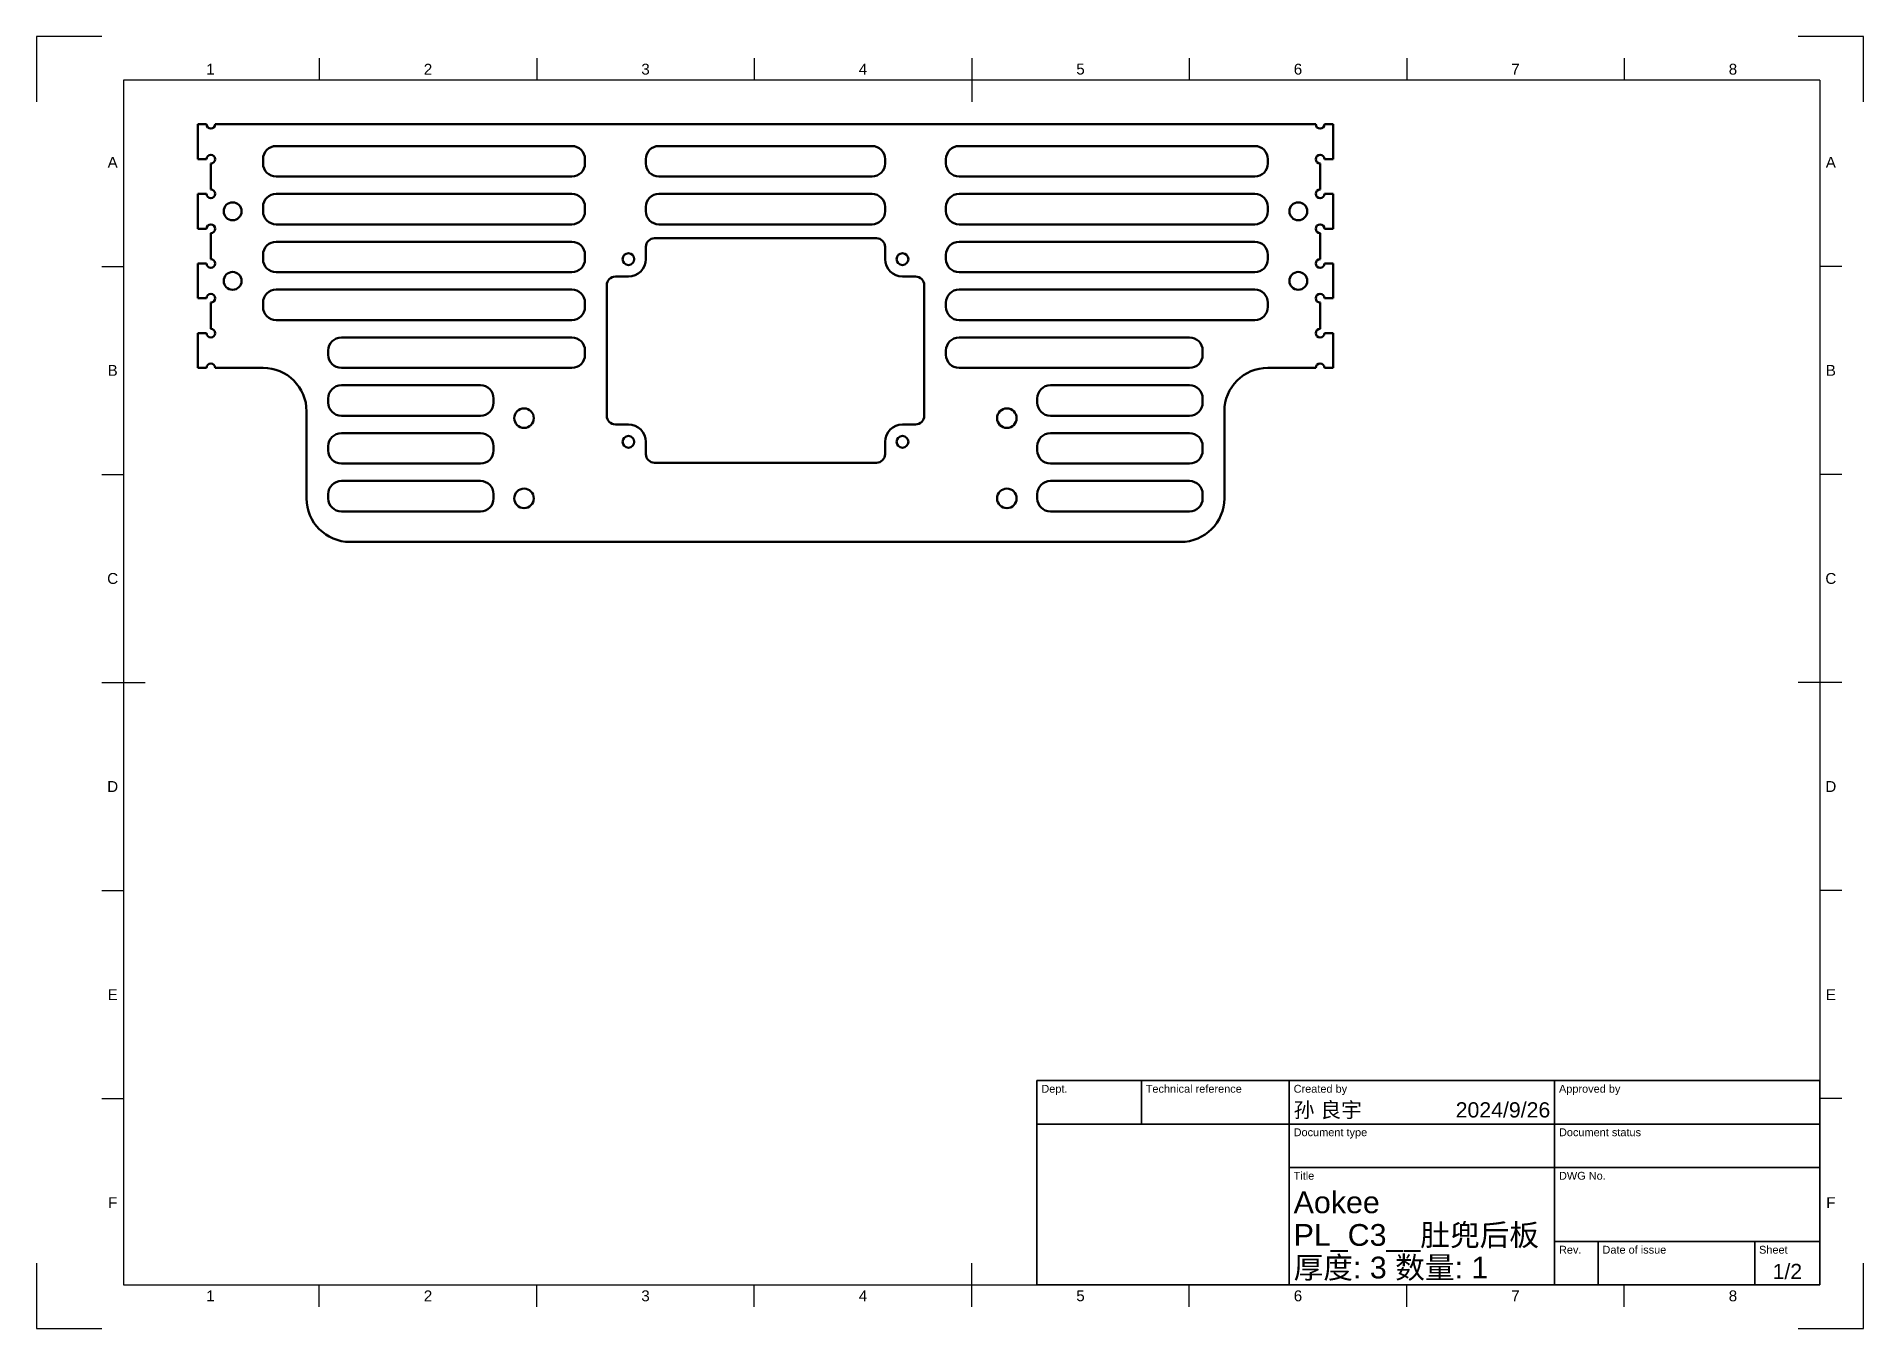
# Model space of a CAD drawing. Header units: millimetres. Extents: x 0 to 420, y 0 to 297.
import ezdxf
from ezdxf.enums import TextEntityAlignment as Align

# ---------------------------------------------------------------- set-up
doc = ezdxf.new("R2010")
doc.units = ezdxf.units.MM
doc.header["$LTSCALE"] = 0.75
for name, color, linetype, lineweight in [('BORDER', 7, 'Continuous', 25), ('TITLEBLOCK', 7, 'Continuous', 35), ('Visible', 7, 'Continuous', 50)]:
    doc.layers.add(name, color=color, linetype=linetype, lineweight=lineweight)
doc.styles.add('FusionTitle', font='arial.ttf')

# ---------------------------------------------------------------- blocks, each defined once
blk = doc.blocks.new('ISO_A3_SHEET')
at = {"layer": 'BORDER'}
for p, q in [((65, 292), (65, 287)), ((115, 292), (115, 287)), ((165, 292), (165, 287)), ((215, 292), (215, 282)), ((265, 292), (265, 287)), ((315, 292), (315, 287)), ((365, 292), (365, 287)), ((410, 287), (20, 287)), ((20, 287), (20, 10)), ((410, 287), (410, 10)), ((15, 244.16666), (20, 244.16666)), ((415, 244.16666), (410, 244.16666)), ((15, 196.33333), (20, 196.33333)), ((415, 196.33333), (410, 196.33333)), ((15, 148.5), (25, 148.5)), ((415, 148.5), (405, 148.5)), ((15, 100.66667), (20, 100.66667)), ((415, 100.66667), (410, 100.66667)), ((15, 52.83334), (20, 52.83334)), ((415, 52.83334), (410, 52.83334)), ((215, 5), (215, 15)), ((20, 10), (410, 10)), ((65, 5), (65, 10)), ((115, 5), (115, 10)), ((165, 5), (165, 10)), ((265, 5), (265, 10)), ((315, 5), (315, 10)), ((365, 5), (365, 10))]:
    blk.add_line(p, q, dxfattribs=at)
at = {"layer": 'Defpoints'}
for p, q in [((15, 297), (0, 297)), ((0, 297), (0, 282)), ((420, 297), (405, 297)), ((420, 282), (420, 297)), ((0, 15), (0, 0)), ((420, 0), (420, 15)), ((0, 0), (15, 0)), ((405, 0), (420, 0))]:
    blk.add_line(p, q, dxfattribs=at)
at = {"layer": 'BORDER', "style": 'FusionTitle'}
for s, p in [('1', (40, 289.5)), ('2', (90, 289.5)), ('3', (140, 289.5)), ('4', (190, 289.5)), ('5', (240, 289.5)), ('6', (290, 289.5)), ('7', (340, 289.5)), ('8', (390, 289.5)), ('A', (17.5, 268.08333)), ('A', (412.5, 268.08333)), ('B', (17.5, 220.25)), ('B', (412.5, 220.25)), ('C', (17.5, 172.41667)), ('C', (412.5, 172.41667)), ('D', (17.5, 124.58334)), ('D', (412.5, 124.58334)), ('E', (17.5, 76.75001)), ('E', (412.5, 76.75001)), ('F', (17.5, 28.91668)), ('F', (412.5, 28.91668)), ('1', (40, 7.5)), ('2', (90, 7.5)), ('3', (140, 7.5)), ('4', (190, 7.5)), ('5', (240, 7.5)), ('6', (290, 7.5)), ('7', (340, 7.5)), ('8', (390, 7.5))]:
    blk.add_text(s, height=2.5, dxfattribs=at).set_placement(p, align=Align.MIDDLE)
blk = doc.blocks.new('ISO_TITLEBLOCK')
at = {"layer": 'TITLEBLOCK'}
for p, q in [((0, 47), (-180, 47)), ((-180, 47), (-180, 0)), ((-156, 37), (-156, 47)), ((-122, 0), (-122, 47)), ((-61, 0), (-61, 47)), ((0, 0), (0, 47)), ((-180, 37), (0, 37)), ((-122, 27), (0, 27)), ((-61, 10), (0, 10)), ((-51, 0), (-51, 10)), ((-15, 0), (-15, 10)), ((-180, 0), (0, 0))]:
    blk.add_line(p, q, dxfattribs=at)
at = {"layer": 'TITLEBLOCK', "style": 'FusionTitle'}
for s, p in [('Dept.', (-179, 46)), ('Technical reference', (-155, 46)), ('Created by', (-121, 46)), ('Approved by', (-60, 46)), ('Document type', (-121, 36)), ('Document status', (-60, 36)), ('Title', (-121, 26)), ('DWG No.', (-60, 26)), ('Rev.', (-60, 9)), ('Date of issue', (-50, 9)), ('Sheet', (-14, 9))]:
    blk.add_text(s, height=1.8, dxfattribs=at).set_placement(p, align=Align.TOP_LEFT)
for tag, height, p in [('DEPT', 3.5, (-179, 42)), ('TECHNICAL_REFERENCE', 3.5, (-155, 42)), ('CREATED_BY', 3.5, (-121, 42)), ('APPROVED_BY', 3.5, (-60, 42)), ('DOCUMENT_TYPE', 3.5, (-121, 32)), ('DOCUMENT_STATUS', 3.5, (-60, 32)), ('TITLE_1', 5, (-121, 21.5)), ('TITLE_2', 5, (-121, 14)), ('TITLE_3', 5, (-121, 6.5)), ('DATE_OF_ISSUE', 3.5, (-50, 5))]:
    blk.add_attdef(tag, text='', height=height, dxfattribs=at).set_placement(p, align=Align.TOP_LEFT)
for tag, p in [('CREATED_DATE', (-62, 42)), ('APPROVED_DATE', (-0.99, 42))]:
    blk.add_attdef(tag, text='', height=3.5, dxfattribs=at).set_placement(p, align=Align.TOP_RIGHT)
for tag, height, p in [('DRAWING_NUMBER', 5, (-30.5, 19.75)), ('REV', 3.5, (-56, 4.85)), ('SHEET', 3.5, (-7.5, 4.85))]:
    blk.add_attdef(tag, text='', height=height, dxfattribs=at).set_placement(p, align=Align.TOP_CENTER)

msp = doc.modelspace()

# ---------------------------------------------------------------- linework, layer by layer
at = {"layer": 'Visible', "extrusion": (-3e-16, -0.587785, -0.809017)}
for p, q in [((39.075448, 276.823774), (37.075448, 276.823774)), ((37.075448, 276.823774), (37.075448, 268.823774)), ((294.075448, 276.823774), (41.075448, 276.823774)), ((298.075448, 276.823774), (296.075448, 276.823774)), ((298.075448, 268.823774), (298.075448, 276.823774)), ((37.075448, 268.823774), (39.075448, 268.823774)), ((52.075448, 267.823774), (52.075448, 268.823774)), ((55.075448, 271.823774), (123.075448, 271.823774)), ((126.075448, 268.823774), (126.075448, 267.823774)), ((140.075448, 267.823774), (140.075448, 268.823774)), ((143.075448, 271.823774), (192.075448, 271.823774)), ((195.075448, 268.823774), (195.075448, 267.823774)), ((209.075448, 267.823774), (209.075448, 268.823774)), ((212.075448, 271.823774), (280.075448, 271.823774)), ((283.075448, 268.823774), (283.075448, 267.823774)), ((296.075448, 268.823774), (298.075448, 268.823774)), ((40.075448, 267.823774), (40.075448, 261.823774)), ((123.075448, 264.823774), (55.075448, 264.823774)), ((192.075448, 264.823774), (143.075448, 264.823774)), ((280.075448, 264.823774), (212.075448, 264.823774)), ((295.075448, 261.823774), (295.075448, 267.823774)), ((39.075448, 260.823774), (37.075448, 260.823774)), ((37.075448, 260.823774), (37.075448, 252.823774)), ((55.075448, 260.823774), (123.075448, 260.823774)), ((143.075448, 260.823774), (192.075448, 260.823774)), ((212.075448, 260.823774), (280.075448, 260.823774)), ((298.075448, 260.823774), (296.075448, 260.823774)), ((298.075448, 252.823774), (298.075448, 260.823774)), ((52.075448, 256.823774), (52.075448, 257.823774)), ((126.075448, 257.823774), (126.075448, 256.823774)), ((140.075448, 256.823774), (140.075448, 257.823774)), ((195.075448, 257.823774), (195.075448, 256.823774)), ((209.075448, 256.823774), (209.075448, 257.823774)), ((283.075448, 257.823774), (283.075448, 256.823774)), ((37.075448, 252.823774), (39.075448, 252.823774)), ((123.075448, 253.823774), (55.075448, 253.823774)), ((192.075448, 253.823774), (143.075448, 253.823774)), ((280.075448, 253.823774), (212.075448, 253.823774)), ((296.075448, 252.823774), (298.075448, 252.823774)), ((40.075448, 251.823774), (40.075448, 245.823774)), ((55.075448, 249.823774), (123.075448, 249.823774)), ((140.075448, 245.823774), (140.075448, 248.623774)), ((142.075448, 250.623774), (193.075448, 250.623774)), ((195.075448, 248.623774), (195.075448, 245.823774)), ((212.075448, 249.823774), (280.075448, 249.823774)), ((295.075448, 245.823774), (295.075448, 251.823774)), ((39.075448, 244.823774), (37.075448, 244.823774)), ((37.075448, 244.823774), (37.075448, 236.823774)), ((52.075448, 245.823774), (52.075448, 246.823774)), ((126.075448, 246.823774), (126.075448, 245.823774)), ((209.075448, 245.823774), (209.075448, 246.823774)), ((283.075448, 246.823774), (283.075448, 245.823774)), ((298.075448, 244.823774), (296.075448, 244.823774)), ((298.075448, 236.823774), (298.075448, 244.823774)), ((123.075448, 242.823774), (55.075448, 242.823774)), ((131.075448, 209.823774), (131.075448, 239.823774)), ((133.075448, 241.823774), (136.075448, 241.823774)), ((199.075448, 241.823774), (202.075448, 241.823774)), ((204.075448, 239.823774), (204.075448, 209.823774)), ((280.075448, 242.823774), (212.075448, 242.823774)), ((37.075448, 236.823774), (39.075448, 236.823774)), ((40.075448, 235.823774), (40.075448, 229.823774)), ((52.075448, 234.823774), (52.075448, 235.823774)), ((55.075448, 238.823774), (123.075448, 238.823774)), ((126.075448, 235.823774), (126.075448, 234.823774)), ((209.075448, 234.823774), (209.075448, 235.823774)), ((212.075448, 238.823774), (280.075448, 238.823774)), ((283.075448, 235.823774), (283.075448, 234.823774)), ((295.075448, 229.823774), (295.075448, 235.823774)), ((296.075448, 236.823774), (298.075448, 236.823774)), ((123.075448, 231.823774), (55.075448, 231.823774)), ((280.075448, 231.823774), (212.075448, 231.823774)), ((39.075448, 228.823774), (37.075448, 228.823774)), ((37.075448, 228.823774), (37.075448, 220.823774)), ((70.075448, 227.823774), (123.075448, 227.823774)), ((212.075448, 227.823774), (265.075448, 227.823774)), ((298.075448, 228.823774), (296.075448, 228.823774)), ((298.075448, 220.823774), (298.075448, 228.823774)), ((67.075448, 223.823774), (67.075448, 224.823774)), ((126.075448, 224.823774), (126.075448, 223.823774)), ((209.075448, 223.823774), (209.075448, 224.823774)), ((268.075448, 224.823774), (268.075448, 223.823774)), ((37.075448, 220.823774), (39.075448, 220.823774)), ((41.075448, 220.823774), (52.075448, 220.823774)), ((123.075448, 220.823774), (70.075448, 220.823774)), ((265.075448, 220.823774), (212.075448, 220.823774)), ((283.075448, 220.823774), (294.075448, 220.823774)), ((296.075448, 220.823774), (298.075448, 220.823774)), ((70.075448, 216.823774), (102.075448, 216.823774)), ((233.075448, 216.823774), (265.075448, 216.823774)), ((62.075448, 210.823774), (62.075448, 190.823774)), ((67.075448, 212.823774), (67.075448, 213.823774)), ((105.075448, 213.823774), (105.075448, 212.823774)), ((230.075448, 212.823774), (230.075448, 213.823774)), ((268.075448, 213.823774), (268.075448, 212.823774)), ((273.075448, 190.823774), (273.075448, 210.823774)), ((102.075448, 209.823774), (70.075448, 209.823774)), ((70.075448, 205.823774), (102.075448, 205.823774)), ((136.075448, 207.823774), (133.075448, 207.823774)), ((202.075448, 207.823774), (199.075448, 207.823774)), ((265.075448, 209.823774), (233.075448, 209.823774)), ((233.075448, 205.823774), (265.075448, 205.823774)), ((67.075448, 201.823774), (67.075448, 202.823774)), ((105.075448, 202.823774), (105.075448, 201.823774)), ((140.075448, 201.023774), (140.075448, 203.823774)), ((195.075448, 203.823774), (195.075448, 201.023774)), ((230.075448, 201.823774), (230.075448, 202.823774)), ((268.075448, 202.823774), (268.075448, 201.823774)), ((102.075448, 198.823774), (70.075448, 198.823774)), ((193.075448, 199.023774), (142.075448, 199.023774)), ((265.075448, 198.823774), (233.075448, 198.823774)), ((70.075448, 194.823774), (102.075448, 194.823774)), ((233.075448, 194.823774), (265.075448, 194.823774)), ((67.075448, 190.823774), (67.075448, 191.823774)), ((105.075448, 191.823774), (105.075448, 190.823774)), ((230.075448, 190.823774), (230.075448, 191.823774)), ((268.075448, 191.823774), (268.075448, 190.823774)), ((102.075448, 187.823774), (70.075448, 187.823774)), ((265.075448, 187.823774), (233.075448, 187.823774)), ((72.075448, 180.823774), (263.075448, 180.823774))]:
    msp.add_line(p, q, dxfattribs=at)
at = {"layer": 'Visible', "extrusion": (5.3e-15, 1e-16, -1)}
msp.add_circle((-45.075448, 256.823773), 2.05, dxfattribs=at)
at = {"layer": 'Visible', "extrusion": (5.3e-15, 0, -1)}
for centre, radius in [((-290.075448, 256.823773), 2.05), ((-136.075448, 245.823774), 1.35), ((-199.075448, 245.823774), 1.35), ((-45.075448, 240.823773), 2.05), ((-290.075448, 240.823773), 2.05), ((-112.075448, 209.273156), 2.25), ((-223.075448, 209.273156), 2.25), ((-136.075448, 203.823774), 1.35), ((-199.075448, 203.823774), 1.35), ((-112.075448, 190.823774), 2.25), ((-223.075448, 190.823774), 2.25)]:
    msp.add_circle(centre, radius, dxfattribs=at)
at = {"layer": 'Visible', "extrusion": (5.3e-15, -1e-16, -1)}
for centre, radius, start, end in [((-40.075448, 276.823774), 1, 180, 0), ((-40.075448, 268.823774), 1, 0, 270), ((-40.075448, 260.823774), 1, 90, 0), ((-40.075448, 252.823774), 1, 0, 270), ((-40.075448, 244.823774), 1, 90, 0), ((-40.075448, 236.823774), 1, 0, 270), ((-40.075448, 228.823774), 1, 90, 0), ((-40.075448, 220.823774), 1, 0, 180), ((-263.075448, 190.823774), 10, 180, 270)]:
    msp.add_arc(centre, radius, start, end, dxfattribs=at)
at = {"layer": 'Visible', "extrusion": (5.3e-15, 0, -1)}
for centre, radius, start, end in [((-295.075448, 276.823774), 1, 180, 0), ((-295.075448, 268.823774), 1, 270, 180), ((-295.075448, 260.823774), 1, 180, 90), ((-295.075448, 252.823774), 1, 270, 180), ((-295.075448, 244.823774), 1, 180, 90), ((-295.075448, 236.823774), 1, 270, 180), ((-295.075448, 228.823774), 1, 180, 90), ((-295.075448, 220.823774), 1, 0, 180), ((-72.075448, 190.823774), 10, 270, 0)]:
    msp.add_arc(centre, radius, start, end, dxfattribs=at)
at = {"layer": 'Visible'}
for centre, radius, start, end in [((55.075448, 268.823774), 3, 90, 180), ((123.075448, 268.823774), 3, 0, 90), ((143.075448, 268.823774), 3, 90, 180), ((192.075448, 268.823774), 3, 0, 90), ((212.075448, 268.823774), 3, 90, 180), ((280.075448, 268.823774), 3, 0, 90), ((55.075448, 267.823774), 3, 180, 270), ((123.075448, 267.823774), 3, 270, 0), ((143.075448, 267.823774), 3, 180, 270), ((192.075448, 267.823774), 3, 270, 0), ((212.075448, 267.823774), 3, 180, 270), ((280.075448, 267.823774), 3, 270, 0), ((55.075448, 257.823774), 3, 90, 180), ((123.075448, 257.823774), 3, 0, 90), ((143.075448, 257.823774), 3, 90, 180), ((192.075448, 257.823774), 3, 0, 90), ((212.075448, 257.823774), 3, 90, 180), ((280.075448, 257.823774), 3, 0, 90), ((55.075448, 256.823774), 3, 180, 270), ((123.075448, 256.823774), 3, 270, 0), ((143.075448, 256.823774), 3, 180, 270), ((192.075448, 256.823774), 3, 270, 0), ((212.075448, 256.823774), 3, 180, 270), ((280.075448, 256.823774), 3, 270, 0), ((55.075448, 246.823774), 3, 90, 180), ((123.075448, 246.823774), 3, 0, 90), ((142.075448, 248.623774), 2, 90, 180), ((193.075448, 248.623774), 2, 0, 90), ((212.075448, 246.823774), 3, 90, 180), ((280.075448, 246.823774), 3, 0, 90), ((55.075448, 245.823774), 3, 180, 270), ((123.075448, 245.823774), 3, 270, 0), ((136.075448, 245.823774), 4, 270, 0), ((199.075448, 245.823774), 4, 180, 270), ((212.075448, 245.823774), 3, 180, 270), ((280.075448, 245.823774), 3, 270, 0), ((133.075448, 239.823774), 2, 90, 180), ((202.075448, 239.823774), 2, 0, 90), ((55.075448, 235.823774), 3, 90, 180), ((123.075448, 235.823774), 3, 0, 90), ((212.075448, 235.823774), 3, 90, 180), ((280.075448, 235.823774), 3, 0, 90), ((55.075448, 234.823774), 3, 180, 270), ((123.075448, 234.823774), 3, 270, 0), ((212.075448, 234.823774), 3, 180, 270), ((280.075448, 234.823774), 3, 270, 0), ((70.075448, 224.823774), 3, 90, 180), ((123.075448, 224.823774), 3, 0, 90), ((212.075448, 224.823774), 3, 90, 180), ((265.075448, 224.823774), 3, 0, 90), ((70.075448, 223.823774), 3, 180, 270), ((123.075448, 223.823774), 3, 270, 0), ((212.075448, 223.823774), 3, 180, 270), ((265.075448, 223.823774), 3, 270, 0), ((52.075448, 210.823774), 10, 0, 90), ((283.075448, 210.823774), 10, 90, 180), ((70.075448, 213.823774), 3, 90, 180), ((102.075448, 213.823774), 3, 0, 90), ((233.075448, 213.823774), 3, 90, 180), ((265.075448, 213.823774), 3, 0, 90), ((70.075448, 212.823774), 3, 180, 270), ((102.075448, 212.823774), 3, 270, 0), ((233.075448, 212.823774), 3, 180, 270), ((265.075448, 212.823774), 3, 270, 0), ((70.075448, 202.823774), 3, 90, 180), ((102.075448, 202.823774), 3, 0, 90), ((133.075448, 209.823774), 2, 180, 270), ((136.075448, 203.823774), 4, 0, 90), ((199.075448, 203.823774), 4, 90, 180), ((202.075448, 209.823774), 2, 270, 0), ((233.075448, 202.823774), 3, 90, 180), ((265.075448, 202.823774), 3, 0, 90), ((70.075448, 201.823774), 3, 180, 270), ((102.075448, 201.823774), 3, 270, 0), ((233.075448, 201.823774), 3, 180, 270), ((265.075448, 201.823774), 3, 270, 0), ((142.075448, 201.023774), 2, 180, 270), ((193.075448, 201.023774), 2, 270, 0), ((70.075448, 191.823774), 3, 90, 180), ((102.075448, 191.823774), 3, 0, 90), ((233.075448, 191.823774), 3, 90, 180), ((265.075448, 191.823774), 3, 0, 90), ((70.075448, 190.823774), 3, 180, 270), ((102.075448, 190.823774), 3, 270, 0), ((233.075448, 190.823774), 3, 180, 270), ((265.075448, 190.823774), 3, 270, 0)]:
    msp.add_arc(centre, radius, start, end, dxfattribs=at)

# ---------------------------------------------------------------- block references
at = {"layer": 'BORDER'}
msp.add_blockref('ISO_A3_SHEET', (0, 0), dxfattribs=at)
at = {"layer": 'TITLEBLOCK'}
msp.add_blockref('ISO_TITLEBLOCK', (410, 10), dxfattribs=at).add_auto_attribs({'TITLE_3': '厚度: 3 数量: 1', 'CREATED_DATE': '2024/9/26', 'SHEET': '1/2', 'TITLE_2': 'PL_C3__肚兜后板 ', 'TITLE_1': 'Aokee', 'CREATED_BY': '孙 良宇'})

doc.saveas('drawing.dxf')
